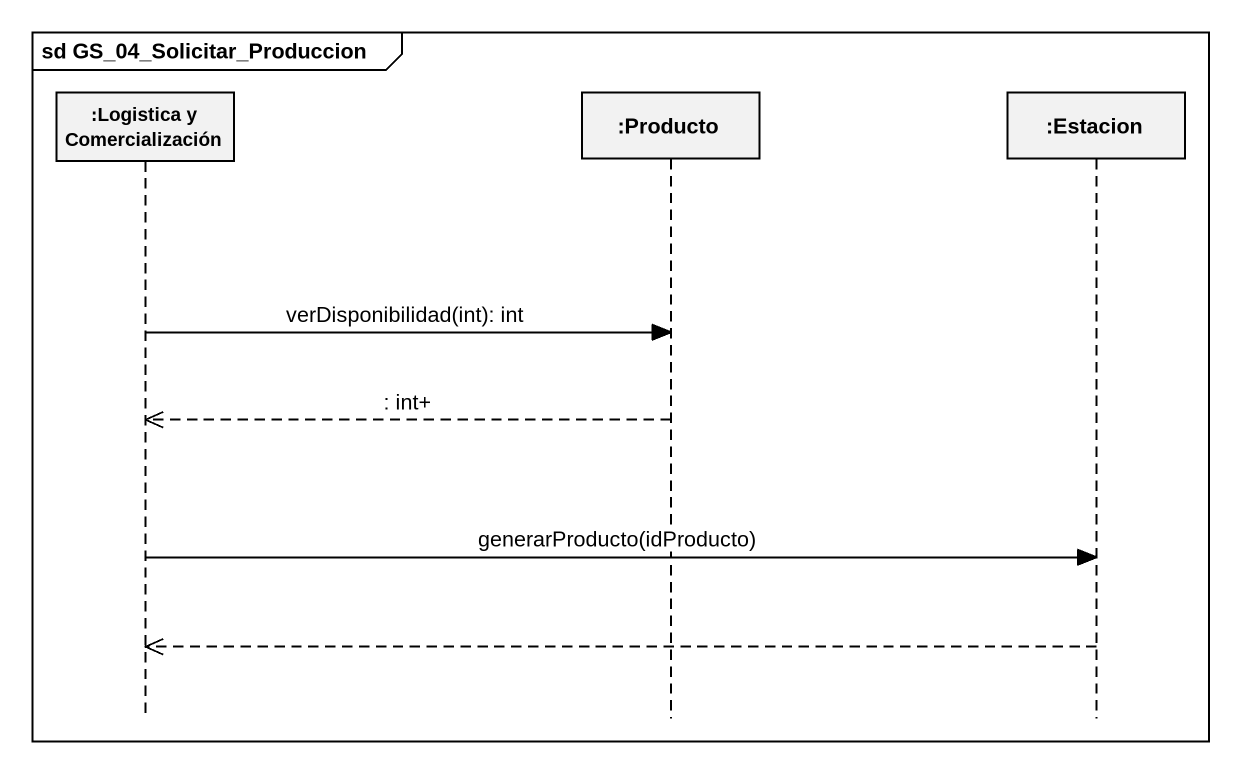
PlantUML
@startuml
mainframe sd GS_04_Solicitar_Produccion
hide footbox
participant ":Logistica y Comercialización" as Logistica_y_Comercialización
participant ":Producto" as Producto
participant ":Estacion" as Estacion

Logistica_y_Comercialización -> Producto : verDisponibilidad(int): int
Producto -->> Logistica_y_Comercialización : : int+
Logistica_y_Comercialización -> Estacion : generarProducto(idProducto)
Estacion -->> Logistica_y_Comercialización
@enduml
